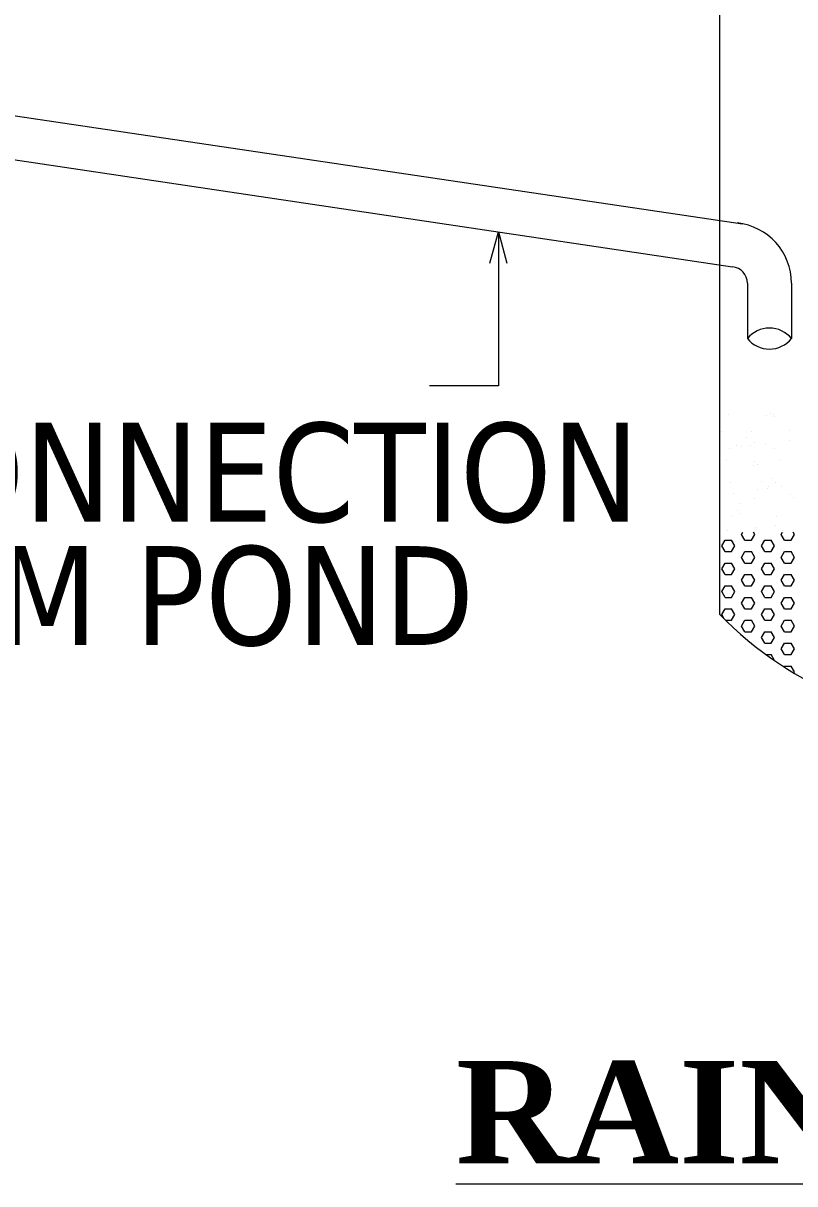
# Model space of a CAD drawing. Header units: metres. Extents: x 6014 to 6142, y -370 to -316.
# Drawn here: x 6067.268 to 6068.532, y -320.7 to -318.799 of the extents above; entities that cross this region are included whole.
import ezdxf
from ezdxf.enums import TextEntityAlignment as Align

# ---------------------------------------------------------------- set-up
doc = ezdxf.new("R2010")
doc.units = ezdxf.units.M
doc.header["$MEASUREMENT"] = 0
doc.layers.get('0').update_dxf_attribs({"lineweight": 18})
doc.layers.add('INNERWALL', color=6, linetype='Continuous', lineweight=25)
doc.styles.add('JSC-Tahoma', font='tahoma.ttf')
doc.styles.add('JSC-Times New Roman', font='timesbd.ttf')

# ---------------------------------------------------------------- blocks, each defined once
blk = doc.blocks.new('_Open30')
at = {"layer": 'INNERWALL', "color": 0, "lineweight": -2}
for p, q in [((-1, 0.268), (0, 0)), ((0, 0), (-1, -0.268)), ((0, 0), (-1, 0))]:
    blk.add_line(p, q, dxfattribs=at)

msp = doc.modelspace()

# ---------------------------------------------------------------- linework, layer by layer
for p, q in [((6068.4086, -318.3134), (6068.4086, -319.7669)), ((6067.1251, -318.9312), (6068.446, -319.1275)), ((6067.1251, -319.0033), (6068.4299, -319.1979)), ((6068.4542, -319.2249), (6068.4542, -319.3155)), ((6068.5263, -319.2249), (6068.5263, -319.3155)), ((6068.4225, -319.4399), (6068.4225, -319.4399)), ((6068.4857, -319.4413), (6068.4857, -319.4413)), ((6068.4926, -319.4377), (6068.4926, -319.4377)), ((6068.4963, -319.4403), (6068.4963, -319.4403)), ((6068.4979, -319.4426), (6068.4979, -319.4426)), ((6068.4112, -319.4679), (6068.4112, -319.4679)), ((6068.4615, -319.467), (6068.4615, -319.467)), ((6068.523, -319.4656), (6068.523, -319.4656)), ((6068.4531, -319.4779), (6068.4531, -319.4779)), ((6068.4597, -319.4902), (6068.4597, -319.4902)), ((6068.4652, -319.4856), (6068.4652, -319.4856)), ((6068.4832, -319.4871), (6068.4832, -319.4871)), ((6068.5224, -319.4819), (6068.5224, -319.4819)), ((6068.4243, -319.4955), (6068.4243, -319.4955)), ((6068.4363, -319.4909), (6068.4363, -319.4909)), ((6068.4447, -319.4921), (6068.4447, -319.4921)), ((6068.4981, -319.4959), (6068.4981, -319.4959)), ((6068.4192, -319.5137), (6068.4192, -319.5137)), ((6068.4633, -319.5226), (6068.4633, -319.5226)), ((6068.465, -319.5173), (6068.465, -319.5173)), ((6068.4703, -319.5221), (6068.4703, -319.5221)), ((6068.509, -319.5135), (6068.509, -319.5135)), ((6068.4954, -319.5451), (6068.4954, -319.5451)), ((6068.4261, -319.5511), (6068.4261, -319.5511)), ((6068.4713, -319.5634), (6068.4713, -319.5634)), ((6068.4764, -319.5501), (6068.4764, -319.5501)), ((6068.4863, -319.5614), (6068.4863, -319.5614)), ((6068.4885, -319.5579), (6068.4885, -319.5579)), ((6068.4999, -319.5515), (6068.4999, -319.5515)), ((6068.5098, -319.5583), (6068.5098, -319.5583)), ((6068.4086, -319.5716), (6068.4086, -319.5716)), ((6068.4087, -319.5705), (6068.4087, -319.5705)), ((6068.4321, -319.5685), (6068.4321, -319.5685)), ((6068.4651, -319.5782), (6068.4651, -319.5782)), ((6068.5242, -319.5714), (6068.5242, -319.5714)), ((6068.5295, -319.5763), (6068.5295, -319.5763)), ((6068.4374, -319.5968), (6068.4374, -319.5968)), ((6068.4425, -319.586), (6068.4425, -319.586)), ((6068.4427, -319.6016), (6068.4427, -319.6016)), ((6068.4098, -319.6226), (6068.4098, -319.6226)), ((6068.4279, -319.6067), (6068.4279, -319.6067)), ((6068.4997, -319.6224), (6068.4997, -319.6224)), ((6068.5017, -319.6071), (6068.5017, -319.6071)), ((6068.422, -319.6303), (6068.422, -319.6303)), ((6068.4445, -319.6363), (6068.4466, -319.6328)), ((6068.4499, -319.6457), (6068.4445, -319.6363)), ((6068.4608, -319.6457), (6068.4662, -319.6363)), ((6068.4662, -319.6363), (6068.4641, -319.6328)), ((6068.4678, -319.6246), (6068.4678, -319.6246)), ((6068.5094, -319.6363), (6068.5115, -319.6328)), ((6068.5149, -319.6457), (6068.5094, -319.6363)), ((6068.5118, -319.6301), (6068.5118, -319.6301)), ((6068.5129, -319.6326), (6068.5129, -319.6326)), ((6068.5257, -319.6457), (6068.5311, -319.6363)), ((6068.5311, -319.6363), (6068.529, -319.6328)), ((6068.4121, -319.6551), (6068.4175, -319.6457)), ((6068.4175, -319.6644), (6068.4121, -319.6551)), ((6068.4175, -319.6457), (6068.4283, -319.6457)), ((6068.4337, -319.6551), (6068.4283, -319.6457)), ((6068.4283, -319.6644), (6068.4337, -319.6551)), ((6068.4499, -319.6457), (6068.4608, -319.6457)), ((6068.477, -319.6551), (6068.4824, -319.6457)), ((6068.4824, -319.6644), (6068.477, -319.6551)), ((6068.4824, -319.6457), (6068.4932, -319.6457)), ((6068.4986, -319.6551), (6068.4932, -319.6457)), ((6068.4932, -319.6644), (6068.4986, -319.6551)), ((6068.5149, -319.6457), (6068.5257, -319.6457)), ((6068.4175, -319.6644), (6068.4283, -319.6644)), ((6068.4445, -319.6738), (6068.4499, -319.6644)), ((6068.4499, -319.6832), (6068.4445, -319.6738)), ((6068.4499, -319.6644), (6068.4608, -319.6644)), ((6068.4662, -319.6738), (6068.4608, -319.6644)), ((6068.4608, -319.6832), (6068.4662, -319.6738)), ((6068.4824, -319.6644), (6068.4932, -319.6644)), ((6068.5094, -319.6738), (6068.5149, -319.6644)), ((6068.5149, -319.6832), (6068.5094, -319.6738)), ((6068.5149, -319.6644), (6068.5257, -319.6644)), ((6068.5311, -319.6738), (6068.5257, -319.6644)), ((6068.5257, -319.6832), (6068.5311, -319.6738)), ((6068.4121, -319.6926), (6068.4175, -319.6832)), ((6068.4175, -319.7019), (6068.4121, -319.6926)), ((6068.4175, -319.6832), (6068.4283, -319.6832)), ((6068.4337, -319.6926), (6068.4283, -319.6832)), ((6068.4283, -319.7019), (6068.4337, -319.6926)), ((6068.4499, -319.6832), (6068.4608, -319.6832)), ((6068.477, -319.6926), (6068.4824, -319.6832)), ((6068.4824, -319.7019), (6068.477, -319.6926)), ((6068.4824, -319.6832), (6068.4932, -319.6832)), ((6068.4986, -319.6926), (6068.4932, -319.6832)), ((6068.4932, -319.7019), (6068.4986, -319.6926)), ((6068.5149, -319.6832), (6068.5257, -319.6832)), ((6068.4175, -319.7019), (6068.4283, -319.7019)), ((6068.4445, -319.7113), (6068.4499, -319.7019)), ((6068.4499, -319.7207), (6068.4445, -319.7113)), ((6068.4499, -319.7019), (6068.4608, -319.7019)), ((6068.4662, -319.7113), (6068.4608, -319.7019)), ((6068.4608, -319.7207), (6068.4662, -319.7113)), ((6068.4824, -319.7019), (6068.4932, -319.7019)), ((6068.5094, -319.7113), (6068.5149, -319.7019)), ((6068.5149, -319.7207), (6068.5094, -319.7113)), ((6068.5149, -319.7019), (6068.5257, -319.7019)), ((6068.5311, -319.7113), (6068.5257, -319.7019)), ((6068.5257, -319.7207), (6068.5311, -319.7113)), ((6068.4121, -319.73), (6068.4175, -319.7207)), ((6068.4175, -319.7394), (6068.4121, -319.73)), ((6068.4175, -319.7207), (6068.4283, -319.7207)), ((6068.4337, -319.73), (6068.4283, -319.7207)), ((6068.4283, -319.7394), (6068.4337, -319.73)), ((6068.4499, -319.7207), (6068.4608, -319.7207)), ((6068.477, -319.73), (6068.4824, -319.7207)), ((6068.4824, -319.7394), (6068.477, -319.73)), ((6068.4824, -319.7207), (6068.4932, -319.7207)), ((6068.4986, -319.73), (6068.4932, -319.7207)), ((6068.4932, -319.7394), (6068.4986, -319.73)), ((6068.5149, -319.7207), (6068.5257, -319.7207)), ((6068.4175, -319.7394), (6068.4283, -319.7394)), ((6068.4445, -319.7488), (6068.4499, -319.7394)), ((6068.4499, -319.7582), (6068.4445, -319.7488)), ((6068.4499, -319.7394), (6068.4608, -319.7394)), ((6068.4662, -319.7488), (6068.4608, -319.7394)), ((6068.4608, -319.7582), (6068.4662, -319.7488)), ((6068.4824, -319.7394), (6068.4932, -319.7394)), ((6068.5094, -319.7488), (6068.5149, -319.7394)), ((6068.5149, -319.7582), (6068.5094, -319.7488)), ((6068.5149, -319.7394), (6068.5257, -319.7394)), ((6068.5311, -319.7488), (6068.5257, -319.7394)), ((6068.5257, -319.7582), (6068.5311, -319.7488)), ((6068.4121, -319.7675), (6068.4175, -319.7582)), ((6068.4161, -319.7746), (6068.4121, -319.7675)), ((6068.4175, -319.7582), (6068.4283, -319.7582)), ((6068.4337, -319.7675), (6068.4283, -319.7582)), ((6068.4283, -319.7769), (6068.4337, -319.7675)), ((6068.4499, -319.7582), (6068.4608, -319.7582)), ((6068.477, -319.7675), (6068.4824, -319.7582)), ((6068.4824, -319.7769), (6068.477, -319.7675)), ((6068.4824, -319.7582), (6068.4932, -319.7582)), ((6068.4986, -319.7675), (6068.4932, -319.7582)), ((6068.4932, -319.7769), (6068.4986, -319.7675)), ((6068.5149, -319.7582), (6068.5257, -319.7582)), ((6068.4185, -319.7769), (6068.4283, -319.7769)), ((6068.4445, -319.7863), (6068.4499, -319.7769)), ((6068.4499, -319.7956), (6068.4445, -319.7863)), ((6068.4499, -319.7769), (6068.4608, -319.7769)), ((6068.4662, -319.7863), (6068.4608, -319.7769)), ((6068.4608, -319.7956), (6068.4662, -319.7863)), ((6068.4824, -319.7769), (6068.4932, -319.7769)), ((6068.5094, -319.7863), (6068.5149, -319.7769)), ((6068.5149, -319.7956), (6068.5094, -319.7863)), ((6068.5149, -319.7769), (6068.5257, -319.7769)), ((6068.5311, -319.7863), (6068.5257, -319.7769)), ((6068.5257, -319.7956), (6068.5311, -319.7863)), ((6068.4499, -319.7956), (6068.4608, -319.7956)), ((6068.477, -319.805), (6068.4824, -319.7956)), ((6068.4824, -319.8144), (6068.477, -319.805)), ((6068.4824, -319.7956), (6068.4932, -319.7956)), ((6068.4986, -319.805), (6068.4932, -319.7956)), ((6068.4932, -319.8144), (6068.4986, -319.805)), ((6068.5149, -319.7956), (6068.5257, -319.7956)), ((6068.4603, -319.8144), (6068.4608, -319.8144)), ((6068.4612, -319.8151), (6068.4608, -319.8144)), ((6068.4824, -319.8144), (6068.4932, -319.8144)), ((6068.5094, -319.8237), (6068.5149, -319.8144)), ((6068.5149, -319.8331), (6068.5094, -319.8237)), ((6068.5149, -319.8144), (6068.5257, -319.8144)), ((6068.5311, -319.8237), (6068.5257, -319.8144)), ((6068.5257, -319.8331), (6068.5311, -319.8237)), ((6068.4845, -319.8331), (6068.4932, -319.8331)), ((6068.4986, -319.8425), (6068.4932, -319.8331)), ((6068.4984, -319.8429), (6068.4986, -319.8425)), ((6068.5149, -319.8331), (6068.5257, -319.8331)), ((6068.514, -319.8534), (6068.5149, -319.8519)), ((6068.5149, -319.8519), (6068.5257, -319.8519)), ((6068.5311, -319.8612), (6068.5257, -319.8519)), ((6068.5299, -319.8632), (6068.5311, -319.8612))]:
    msp.add_line(p, q)
at = {"ltscale": 1000}
msp.add_lwpolyline([(6068.0464, -319.1923), (6068.0464, -319.3931), (6067.9338, -319.3931)], dxfattribs=at)
for centre, radius, start, end in [((6068.4271, -319.2249), 0.0992, 0, 84.0907), ((6068.4271, -319.2249), 0.0271, 0, 84.0907), ((6068.4902, -319.345), 0.0466, 39.214, 140.786), ((6068.4902, -319.2861), 0.0466, 219.214, 320.786), ((6068.8352, -319.3541), 0.5936, 224.0569, 272.3403)]:
    msp.add_arc(centre, radius, start, end)

# ---------------------------------------------------------------- block references
at = {"ltscale": 1000, "xscale": 0.051548620584384, "yscale": 0.051548620584384, "zscale": 0.051548620584384, "rotation": 90}
msp.add_blockref('_Open30', (6068.0464, -319.1407), dxfattribs=at)

# ---------------------------------------------------------------- texts
at = {"style": 'JSC-Tahoma'}
for s, p in [('INTER CONNECTION', (6066.356, -319.6155, 1.027)), ('PIPE FROM POND', (6066.3639, -319.8175, 1.027))]:
    msp.add_text(s, height=0.162, dxfattribs=at).set_placement(p)
at = {"ltscale": 1000, "style": 'JSC-Times New Roman'}
msp.add_text('%%URAIN WATER', height=0.167533, dxfattribs=at).set_placement((6068.8098, -320.5836), align=Align.MIDDLE)

doc.saveas('drawing.dxf')
